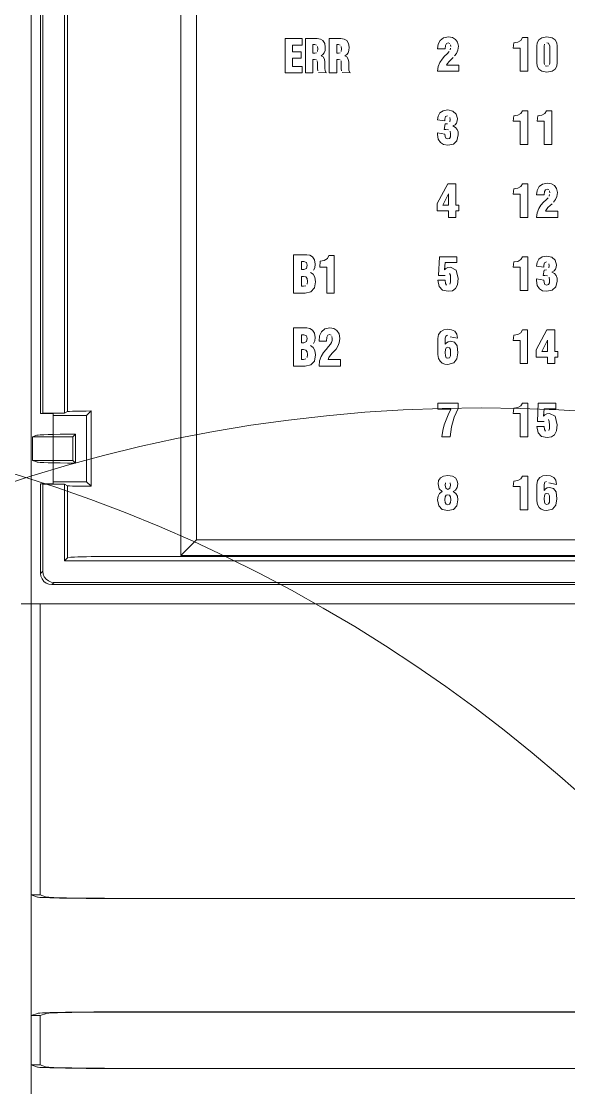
# Model space of a CAD drawing. Header units: millimetres. Extents: x -6000 to 26000, y -6000 to 26000.
# Drawn here: x 142.17 to 145.53, y -4537.93 to -4531.38 of the extents above; entities that cross this region are included whole.
import ezdxf

# ---------------------------------------------------------------- set-up
doc = ezdxf.new("R2010")
doc.units = ezdxf.units.MM
doc.header["$MEASUREMENT"] = 0
doc.layers.add('Чертеж и Рисунок_Ном._пера__7', color=7, linetype='Continuous', lineweight=15)

msp = doc.modelspace()

# ---------------------------------------------------------------- linework, layer by layer
at = {"layer": 'Чертеж и Рисунок_Ном._пера__7', "color": 7, "linetype": 'Continuous', "lineweight": 15}
for p, q in [((142.2324, -4534.9602), (142.2324, -4528.3644)), ((142.2324, -4534.9602), (142.2324, -4528.3647)), ((142.2903, -4529.2013), (142.2903, -4533.7919)), ((142.3037, -4529.2039), (142.3037, -4533.7892)), ((142.4363, -4533.7892), (142.4363, -4529.2039)), ((142.4555, -4529.2135), (142.4555, -4533.7796)), ((143.2474, -4530.6716), (143.2474, -4534.5664)), ((143.1511, -4534.6628), (143.1511, -4530.768)), ((142.4555, -4533.7796), (142.4363, -4533.7892)), ((142.5725, -4533.8041), (142.6004, -4533.7763)), ((142.6004, -4533.7763), (142.6004, -4534.2384)), ((142.3037, -4533.7892), (142.2903, -4533.7919)), ((142.3668, -4533.7919), (142.2903, -4533.7919)), ((142.4363, -4533.7892), (142.3037, -4533.7892)), ((142.3668, -4533.8041), (142.3668, -4533.7919)), ((142.5725, -4533.8041), (142.3668, -4533.8041)), ((142.3668, -4533.8041), (142.3668, -4534.2105)), ((142.5725, -4533.8041), (142.5725, -4534.2105)), ((142.2397, -4533.9346), (142.2675, -4533.9254)), ((142.2397, -4533.9346), (142.2397, -4534.08)), ((142.4888, -4533.9346), (142.2397, -4533.9346)), ((142.4888, -4533.9346), (142.5055, -4533.9179)), ((142.4888, -4533.9346), (142.4888, -4534.08)), ((142.5055, -4533.9179), (142.5055, -4534.0967)), ((142.2675, -4534.0893), (142.2397, -4534.08)), ((142.2397, -4534.08), (142.4888, -4534.08)), ((142.4888, -4534.08), (142.5055, -4534.0967)), ((142.2903, -4534.2228), (142.2903, -4534.7726)), ((142.3668, -4534.2228), (142.2903, -4534.2228)), ((142.3037, -4534.2255), (142.2903, -4534.2228)), ((142.4363, -4534.2255), (142.3037, -4534.2255)), ((142.3037, -4534.2255), (142.3037, -4534.7593)), ((142.5725, -4534.2105), (142.3668, -4534.2105)), ((142.3668, -4534.2105), (142.3668, -4534.2228)), ((142.4363, -4534.2255), (142.4555, -4534.235)), ((142.4363, -4534.2255), (142.4363, -4534.6959)), ((142.4555, -4534.235), (142.4555, -4534.6767)), ((142.6004, -4534.2384), (142.5725, -4534.2105)), ((143.1511, -4534.6628), (143.2474, -4534.5664)), ((143.2474, -4534.5664), (146.619, -4534.5664)), ((142.4363, -4534.6959), (142.4555, -4534.6767)), ((142.4363, -4534.6959), (147.43, -4534.6959)), ((147.2023, -4534.6696), (142.6641, -4534.6696)), ((146.7153, -4534.6628), (143.1511, -4534.6628)), ((142.2903, -4534.7726), (142.3037, -4534.7593)), ((142.3596, -4534.8419), (142.373, -4534.8285)), ((142.373, -4534.8285), (147.4934, -4534.8285)), ((147.5068, -4534.8419), (142.3596, -4534.8419)), ((142.1721, -4534.9602), (147.6943, -4534.9602)), ((142.2324, -4534.9602), (142.2675, -4534.9602)), ((142.2324, -4536.7466), (142.2324, -4534.9602)), ((142.8231, -4534.9602), (142.2675, -4534.9602)), ((142.2881, -4534.9602), (142.2881, -4536.7466)), ((147.0433, -4534.9602), (142.8231, -4534.9602)), ((142.8231, -4534.9602), (142.826, -4534.9602)), ((142.826, -4534.9602), (146.8575, -4534.9602)), ((142.2704, -4536.7593), (142.2324, -4536.7466)), ((142.2324, -4536.7466), (142.2881, -4536.7466)), ((142.2324, -4536.7466), (142.2324, -4537.4858)), ((142.3259, -4536.7592), (142.2881, -4536.7466)), ((147.1611, -4536.7675), (142.826, -4536.7675)), ((147.1611, -4536.7685), (142.826, -4536.7685)), ((142.2324, -4537.4858), (142.2704, -4537.4732)), ((142.2324, -4537.4858), (142.2881, -4537.4858)), ((142.2324, -4537.7899), (142.2324, -4537.4858)), ((142.3259, -4537.4732), (142.2881, -4537.4858)), ((142.2881, -4537.4858), (142.2881, -4537.7899)), ((142.826, -4537.464), (147.1611, -4537.464)), ((147.1611, -4537.4649), (142.826, -4537.4649)), ((142.2704, -4537.8025), (142.2324, -4537.7899)), ((142.2324, -4537.7899), (142.2324, -4538.5291)), ((142.2324, -4537.7899), (142.2881, -4537.7899)), ((142.3259, -4537.8025), (142.2881, -4537.7899)), ((147.1611, -4537.8107), (142.826, -4537.8107)), ((147.1611, -4537.8117), (142.826, -4537.8117))]:
    msp.add_line(p, q, dxfattribs=at)
at = {"layer": 'Чертеж и Рисунок_Ном._пера__7', "color": 7, "linetype": 'Continuous', "lineweight": 15, "flags": 128}
for points in [[(143.791, -4531.7014), (143.8967, -4531.7014), (143.8967, -4531.6614), (143.8365, -4531.6614), (143.8365, -4531.6116), (143.8904, -4531.6116), (143.8904, -4531.5716), (143.8365, -4531.5716), (143.8365, -4531.5301), (143.8967, -4531.5301), (143.8967, -4531.49), (143.791, -4531.49)], [(144.7893, -4532.3817), (144.7252, -4532.5031), (144.7252, -4532.5481), (144.7941, -4532.5481), (144.7941, -4532.5887), (144.8388, -4532.5887), (144.8388, -4532.5481), (144.8582, -4532.5481), (144.8582, -4532.5131), (144.8388, -4532.5131), (144.8388, -4532.3817)], [(144.7941, -4532.5131), (144.7596, -4532.5131), (144.7941, -4532.4442)], [(145.3968, -4533.2789), (145.3326, -4533.4002), (145.3326, -4533.4452), (145.4015, -4533.4452), (145.4015, -4533.4858), (145.4463, -4533.4858), (145.4463, -4533.4452), (145.4657, -4533.4452), (145.4657, -4533.4102), (145.4463, -4533.4102), (145.4463, -4533.2789)], [(145.4015, -4533.4102), (145.3671, -4533.4102), (145.4015, -4533.3413)]]:
    msp.add_lwpolyline(points, close=True, dxfattribs=at)
for points in [[(144.0077, -4531.4933), (143.988, -4531.49), (143.9164, -4531.49), (143.9164, -4531.7014), (143.9619, -4531.7014), (143.9619, -4531.619)], [(144.1537, -4531.4933), (144.1339, -4531.49), (144.0624, -4531.49), (144.0624, -4531.7014), (144.1079, -4531.7014), (144.1079, -4531.619)], [(144.7627, -4531.4861), (144.7421, -4531.5019)], [(144.793, -4531.4802), (144.7627, -4531.4861)], [(144.8177, -4531.4841), (144.793, -4531.4802)], [(144.8371, -4531.4954), (144.8177, -4531.4841)], [(145.2345, -4531.6916), (145.2798, -4531.6916), (145.2798, -4531.4846), (145.2474, -4531.4846), (145.238, -4531.5016)], [(145.3674, -4531.4851), (145.3482, -4531.4981)], [(145.3979, -4531.4802), (145.3674, -4531.4851)], [(145.4296, -4531.4851), (145.3979, -4531.4802)], [(145.4492, -4531.4982), (145.4296, -4531.4851)], [(143.9619, -4531.528), (143.9732, -4531.528), (143.9832, -4531.5307)], [(143.9833, -4531.5784), (143.9735, -4531.581), (143.9619, -4531.581), (143.9619, -4531.528)], [(143.9898, -4531.5392), (143.9922, -4531.5545), (143.9898, -4531.5698)], [(144.0235, -4531.5034), (144.0077, -4531.4933)], [(144.0339, -4531.52), (144.0235, -4531.5034)], [(144.0377, -4531.5433), (144.0339, -4531.52)], [(144.0362, -4531.5639), (144.0377, -4531.5433)], [(144.1079, -4531.528), (144.1192, -4531.528), (144.1292, -4531.5307)], [(144.1292, -4531.5784), (144.1195, -4531.581), (144.1079, -4531.581), (144.1079, -4531.528)], [(144.1357, -4531.5392), (144.1381, -4531.5545), (144.1358, -4531.5698)], [(144.1694, -4531.5034), (144.1537, -4531.4933)], [(144.1799, -4531.52), (144.1694, -4531.5034)], [(144.1836, -4531.5433), (144.1799, -4531.52)], [(144.1821, -4531.5639), (144.1836, -4531.5433)], [(144.7305, -4531.5251), (144.7268, -4531.5529), (144.7727, -4531.5529), (144.7747, -4531.5323), (144.7808, -4531.521)], [(144.7421, -4531.5019), (144.7305, -4531.5251)], [(144.7808, -4531.521), (144.791, -4531.5176)], [(144.791, -4531.5176), (144.8012, -4531.5204)], [(144.8069, -4531.5495), (144.8038, -4531.5606)], [(144.8063, -4531.5281), (144.8078, -4531.5397)], [(144.85, -4531.5135), (144.8371, -4531.4954)], [(144.8546, -4531.5379), (144.85, -4531.5135)], [(144.8515, -4531.5622), (144.8546, -4531.5379)], [(145.2194, -4531.5124), (145.1944, -4531.5161), (145.1912, -4531.5488), (145.2345, -4531.5488), (145.2345, -4531.6916)], [(145.238, -4531.5016), (145.2194, -4531.5124)], [(145.3381, -4531.5166), (145.3352, -4531.5382)], [(145.3352, -4531.5382), (145.3352, -4531.6377), (145.3381, -4531.6594), (145.3482, -4531.678)], [(145.3482, -4531.4981), (145.3381, -4531.5166)], [(145.3831, -4531.6506), (145.382, -4531.6389), (145.382, -4531.5373), (145.3831, -4531.5256)], [(145.3973, -4531.5158), (145.4079, -4531.5184)], [(145.4079, -4531.5184), (145.415, -4531.5373), (145.415, -4531.6389), (145.4134, -4531.6506)], [(145.459, -4531.5167), (145.4492, -4531.4982)], [(145.459, -4531.6593), (145.4618, -4531.6377), (145.4618, -4531.5382), (145.459, -4531.5167)], [(143.9619, -4531.619), (143.9719, -4531.619), (143.9829, -4531.6212)], [(144.0119, -4531.5969), (144.0234, -4531.5892)], [(144.0241, -4531.6037), (144.0119, -4531.5969)], [(144.0234, -4531.5892), (144.0314, -4531.5787)], [(144.0325, -4531.616), (144.0241, -4531.6037)], [(144.0314, -4531.5787), (144.0362, -4531.5639)], [(144.0368, -4531.6868), (144.0356, -4531.6749), (144.0356, -4531.6346), (144.0325, -4531.616)], [(144.1079, -4531.619), (144.1179, -4531.619), (144.1289, -4531.6212)], [(144.1579, -4531.5969), (144.1693, -4531.5892)], [(144.1701, -4531.6037), (144.1579, -4531.5969)], [(144.1693, -4531.5892), (144.1774, -4531.5787)], [(144.1784, -4531.616), (144.1701, -4531.6037)], [(144.1774, -4531.5787), (144.1821, -4531.5639)], [(144.1828, -4531.6868), (144.1815, -4531.6749), (144.1815, -4531.6346), (144.1784, -4531.616)], [(144.7541, -4531.616), (144.7403, -4531.637)], [(144.7698, -4531.5984), (144.7541, -4531.616)], [(144.7851, -4531.5834), (144.7698, -4531.5984)], [(144.798, -4531.5703), (144.7851, -4531.5834)], [(144.7971, -4531.6308), (144.8097, -4531.6185)], [(144.8097, -4531.6185), (144.8221, -4531.6071)], [(144.8316, -4531.5974), (144.8433, -4531.5813)], [(144.8433, -4531.5813), (144.8515, -4531.5622)], [(143.9886, -4531.628), (143.9901, -4531.6393), (143.9901, -4531.674), (143.991, -4531.6883)], [(143.9951, -4531.6979), (144.0437, -4531.7014), (144.0368, -4531.6868)], [(144.1345, -4531.628), (144.136, -4531.6393), (144.136, -4531.674), (144.137, -4531.6883)], [(144.141, -4531.6979), (144.1897, -4531.7014), (144.1828, -4531.6868)], [(144.7268, -4531.6916), (144.8581, -4531.6916), (144.8581, -4531.6536), (144.7821, -4531.6536), (144.7869, -4531.6428)], [(144.7305, -4531.662), (144.7268, -4531.6916)], [(144.7403, -4531.637), (144.7305, -4531.662)], [(144.7869, -4531.6428), (144.7971, -4531.6308)], [(145.3482, -4531.678), (145.3674, -4531.6911)], [(145.4079, -4531.6579), (145.3973, -4531.6604), (145.3876, -4531.6579)], [(145.4296, -4531.6911), (145.4492, -4531.6779)], [(145.4492, -4531.6779), (145.459, -4531.6593)], [(145.3674, -4531.6911), (145.3979, -4531.696)], [(145.3979, -4531.696), (145.4296, -4531.6911)], [(144.7413, -4531.9474), (144.7301, -4531.9669), (144.7265, -4531.99), (144.7712, -4531.9959)], [(144.7609, -4531.9338), (144.7413, -4531.9474)], [(144.7895, -4531.9288), (144.7609, -4531.9338)], [(144.8208, -4531.9355), (144.7895, -4531.9288)], [(144.8417, -4531.9538), (144.8208, -4531.9355)], [(145.238, -4531.9501), (145.2194, -4531.9609)], [(145.2345, -4532.1402), (145.2798, -4532.1402), (145.2798, -4531.9332), (145.2474, -4531.9332), (145.238, -4531.9501)], [(145.3855, -4531.9501), (145.3669, -4531.9609)], [(145.382, -4532.1402), (145.4273, -4532.1402), (145.4273, -4531.9332), (145.3949, -4531.9332), (145.3855, -4531.9501)], [(144.788, -4532.0134), (144.7736, -4532.0145), (144.7665, -4532.0477), (144.7768, -4532.0477), (144.7946, -4532.05)], [(144.7712, -4531.9959), (144.7712, -4531.9847), (144.776, -4531.9699)], [(144.776, -4531.9699), (144.7886, -4531.9644)], [(144.8029, -4531.9758), (144.8045, -4531.9865), (144.8029, -4532.0008)], [(144.8348, -4532.0192), (144.8438, -4532.0088)], [(144.8493, -4531.9815), (144.8417, -4531.9538)], [(144.8438, -4532.0088), (144.8481, -4531.996)], [(144.8481, -4531.996), (144.8493, -4531.9815)], [(145.2194, -4531.9609), (145.1944, -4531.9647), (145.1912, -4531.9974), (145.2345, -4531.9974), (145.2345, -4532.1402)], [(145.3669, -4531.9609), (145.3419, -4531.9647), (145.3387, -4531.9974), (145.382, -4531.9974), (145.382, -4532.1402)], [(144.7729, -4532.0912), (144.7712, -4532.0763), (144.7265, -4532.0683), (144.7265, -4532.0786), (144.7312, -4532.1083)], [(144.8069, -4532.0754), (144.8053, -4532.0936), (144.7997, -4532.1036)], [(144.8041, -4532.0584), (144.8069, -4532.0754)], [(144.8198, -4532.0262), (144.8348, -4532.0192)], [(144.8375, -4532.0358), (144.8198, -4532.0262)], [(144.8478, -4532.0479), (144.8375, -4532.0358)], [(144.8526, -4532.0631), (144.8478, -4532.0479)], [(144.8537, -4532.0822), (144.8526, -4532.0631)], [(144.7312, -4532.1083), (144.7441, -4532.1288)], [(144.7441, -4532.1288), (144.7639, -4532.1408)], [(144.7639, -4532.1408), (144.7889, -4532.1446)], [(144.7785, -4532.1023), (144.7729, -4532.0912)], [(144.7889, -4532.1066), (144.7785, -4532.1023)], [(144.7997, -4532.1036), (144.7889, -4532.1066)], [(144.7889, -4532.1446), (144.8237, -4532.1382)], [(144.8237, -4532.1382), (144.8458, -4532.118)], [(144.8458, -4532.118), (144.8537, -4532.0822)], [(145.238, -4532.3987), (145.2194, -4532.4095)], [(145.2345, -4532.5887), (145.2798, -4532.5887), (145.2798, -4532.3817), (145.2474, -4532.3817), (145.238, -4532.3987)], [(145.3496, -4532.399), (145.338, -4532.4222)], [(145.3702, -4532.3832), (145.3496, -4532.399)], [(145.4005, -4532.3773), (145.3702, -4532.3832)], [(145.4252, -4532.3812), (145.4005, -4532.3773)], [(145.4446, -4532.3925), (145.4252, -4532.3812)], [(145.4574, -4532.4106), (145.4446, -4532.3925)], [(145.2194, -4532.4095), (145.1944, -4532.4133), (145.1912, -4532.4459), (145.2345, -4532.4459), (145.2345, -4532.5887)], [(145.338, -4532.4222), (145.3343, -4532.4501), (145.3802, -4532.4501), (145.3822, -4532.4294), (145.3883, -4532.4181)], [(145.3883, -4532.4181), (145.3985, -4532.4147)], [(145.4055, -4532.4674), (145.3926, -4532.4805)], [(145.3985, -4532.4147), (145.4087, -4532.4175)], [(145.4144, -4532.4466), (145.4113, -4532.4577)], [(145.4138, -4532.4252), (145.4152, -4532.4368)], [(145.4508, -4532.4784), (145.459, -4532.4593)], [(145.4621, -4532.435), (145.4574, -4532.4106)], [(145.459, -4532.4593), (145.4621, -4532.435)], [(145.3478, -4532.5341), (145.338, -4532.5591)], [(145.3616, -4532.5132), (145.3478, -4532.5341)], [(145.3773, -4532.4955), (145.3616, -4532.5132)], [(145.3926, -4532.4805), (145.3773, -4532.4955)], [(145.3944, -4532.5399), (145.4045, -4532.5279)], [(145.4045, -4532.5279), (145.4172, -4532.5157)], [(145.4172, -4532.5157), (145.4296, -4532.5042)], [(145.4391, -4532.4945), (145.4508, -4532.4784)], [(145.3343, -4532.5887), (145.4656, -4532.5887), (145.4656, -4532.5508), (145.3896, -4532.5508), (145.3944, -4532.5399)], [(145.338, -4532.5591), (145.3343, -4532.5887)], [(143.9422, -4532.8201), (143.9236, -4532.8169), (143.8427, -4532.8169), (143.8427, -4533.0526)], [(143.8917, -4532.8592), (143.9066, -4532.8592), (143.922, -4532.865)], [(143.922, -4532.9015), (143.9066, -4532.9078), (143.8917, -4532.9078), (143.8917, -4532.8592)], [(143.922, -4532.865), (143.9266, -4532.8812)], [(143.9588, -4532.8305), (143.9422, -4532.8201)], [(143.9755, -4532.876), (143.9709, -4532.8489), (143.9588, -4532.8305)], [(144.0318, -4532.8527), (144.0069, -4532.8569), (144.0037, -4532.8934), (144.0468, -4532.8934), (144.0468, -4533.0526)], [(144.0468, -4533.0526), (144.092, -4533.0526), (144.092, -4532.8218), (144.0597, -4532.8218), (144.0503, -4532.8407), (144.0318, -4532.8527)], [(144.7739, -4532.8656), (144.846, -4532.8656), (144.846, -4532.8303), (144.7377, -4532.8303), (144.7318, -4532.9443), (144.7739, -4532.9443)], [(144.7785, -4532.9022), (144.7701, -4532.9104), (144.7739, -4532.8656)], [(145.2194, -4532.858), (145.1944, -4532.8618), (145.1912, -4532.8945), (145.2345, -4532.8945), (145.2345, -4533.0373)], [(145.238, -4532.8472), (145.2194, -4532.858)], [(145.2345, -4533.0373), (145.2798, -4533.0373), (145.2798, -4532.8303), (145.2474, -4532.8303), (145.238, -4532.8472)], [(145.3488, -4532.8445), (145.3376, -4532.864), (145.334, -4532.8871), (145.3787, -4532.893)], [(145.3684, -4532.8309), (145.3488, -4532.8445)], [(145.397, -4532.8259), (145.3684, -4532.8309)], [(145.3787, -4532.893), (145.3787, -4532.8818), (145.3834, -4532.867)], [(145.3834, -4532.867), (145.3961, -4532.8615)], [(145.4283, -4532.8326), (145.397, -4532.8259)], [(145.4492, -4532.8509), (145.4283, -4532.8326)], [(145.4568, -4532.8786), (145.4492, -4532.8509)], [(143.9266, -4532.8812), (143.922, -4532.9015)], [(143.9635, -4532.9375), (143.9468, -4532.9259)], [(143.9654, -4532.912), (143.9726, -4532.897)], [(143.9726, -4532.897), (143.9755, -4532.876)], [(144.8063, -4532.8939), (144.7898, -4532.8962), (144.7785, -4532.9022)], [(144.7998, -4532.9321), (144.8052, -4532.9434)], [(144.8417, -4532.9116), (144.8063, -4532.8939)], [(144.8497, -4533.0011), (144.8537, -4532.9637), (144.8417, -4532.9116)], [(145.3955, -4532.9105), (145.3811, -4532.9116), (145.374, -4532.9448), (145.3843, -4532.9448), (145.402, -4532.9471)], [(145.4104, -4532.8729), (145.412, -4532.8836), (145.4104, -4532.8979)], [(145.4273, -4532.9233), (145.4423, -4532.9163)], [(145.445, -4532.933), (145.4273, -4532.9233)], [(145.4423, -4532.9163), (145.4513, -4532.9059)], [(145.4513, -4532.9059), (145.4556, -4532.8931)], [(145.4556, -4532.8931), (145.4568, -4532.8786)], [(143.8917, -4532.9502), (143.9043, -4532.9502), (143.9183, -4532.9537)], [(143.918, -4533.0073), (143.9031, -4533.0103), (143.8917, -4533.0103), (143.8917, -4532.9502)], [(143.9183, -4532.9537), (143.9256, -4532.964)], [(143.9256, -4532.964), (143.9277, -4532.9807)], [(143.9277, -4532.9807), (143.9256, -4532.9978)], [(143.974, -4532.9556), (143.9635, -4532.9375)], [(143.9705, -4533.0206), (143.9776, -4532.983), (143.974, -4532.9556)], [(144.7758, -4532.9933), (144.7739, -4532.9737), (144.7294, -4532.9737), (144.7359, -4533.0128)], [(144.7813, -4533.0035), (144.7758, -4532.9933)], [(144.8059, -4532.9859), (144.8031, -4532.9984)], [(144.8052, -4532.9434), (144.8069, -4532.9654), (144.8059, -4532.9859)], [(145.3804, -4532.9883), (145.3787, -4532.9734), (145.334, -4532.9654), (145.334, -4532.9757), (145.3386, -4533.0054)], [(145.3859, -4532.9994), (145.3804, -4532.9883)], [(145.4144, -4532.9725), (145.4128, -4532.9907), (145.4072, -4533.0007)], [(145.4116, -4532.9555), (145.4144, -4532.9725)], [(145.4553, -4532.945), (145.445, -4532.933)], [(145.4533, -4533.0151), (145.4612, -4532.9793)], [(145.46, -4532.9603), (145.4553, -4532.945)], [(145.4612, -4532.9793), (145.46, -4532.9603)], [(143.8427, -4533.0526), (143.9134, -4533.0526), (143.9492, -4533.0444)], [(143.9492, -4533.0444), (143.9705, -4533.0206)], [(144.7359, -4533.0128), (144.7563, -4533.0348)], [(144.7563, -4533.0348), (144.7921, -4533.0417)], [(144.7921, -4533.0417), (144.8185, -4533.0379)], [(144.8185, -4533.0379), (144.8378, -4533.0251)], [(144.8378, -4533.0251), (144.8497, -4533.0011)], [(145.3386, -4533.0054), (145.3516, -4533.0259)], [(145.3516, -4533.0259), (145.3714, -4533.0379)], [(145.3714, -4533.0379), (145.3964, -4533.0417)], [(145.3964, -4533.0037), (145.3859, -4532.9994)], [(145.4072, -4533.0007), (145.3964, -4533.0037)], [(145.3964, -4533.0417), (145.4311, -4533.0353)], [(145.4311, -4533.0353), (145.4533, -4533.0151)], [(143.9422, -4533.2693), (143.9236, -4533.266), (143.8427, -4533.266), (143.8427, -4533.5018)], [(143.8917, -4533.3084), (143.9066, -4533.3084), (143.922, -4533.3142)], [(143.922, -4533.3507), (143.9066, -4533.357), (143.8917, -4533.357), (143.8917, -4533.3084)], [(143.922, -4533.3142), (143.9266, -4533.3304)], [(143.9588, -4533.2797), (143.9422, -4533.2693)], [(143.9755, -4533.3251), (143.9709, -4533.298), (143.9588, -4533.2797)], [(143.9726, -4533.3461), (143.9755, -4533.3251)], [(144.003, -4533.316), (143.9993, -4533.3471), (144.0451, -4533.3471), (144.047, -4533.3241)], [(144.0146, -4533.2902), (144.003, -4533.316)], [(144.0351, -4533.2725), (144.0146, -4533.2902)], [(144.0653, -4533.266), (144.0351, -4533.2725)], [(144.047, -4533.3241), (144.0531, -4533.3115)], [(144.0531, -4533.3115), (144.0632, -4533.3077)], [(144.0632, -4533.3077), (144.0735, -4533.3108)], [(144.0898, -4533.2703), (144.0653, -4533.266)], [(144.0785, -4533.3194), (144.08, -4533.3323)], [(144.1092, -4533.2829), (144.0898, -4533.2703)], [(144.122, -4533.3031), (144.1092, -4533.2829)], [(144.1266, -4533.3304), (144.122, -4533.3031)], [(144.7335, -4533.3062), (144.7288, -4533.3321), (144.7288, -4533.4296), (144.7324, -4533.4539)], [(144.7463, -4533.2883), (144.7335, -4533.3062)], [(144.7886, -4533.2744), (144.7653, -4533.2778), (144.7463, -4533.2883)], [(144.7736, -4533.3663), (144.7736, -4533.3301), (144.7772, -4533.3162)], [(144.7772, -4533.3162), (144.7886, -4533.3113)], [(144.8132, -4533.2775), (144.7886, -4533.2744)], [(144.8032, -4533.3204), (144.8499, -4533.3301), (144.8453, -4533.3045)], [(144.8326, -4533.2873), (144.8132, -4533.2775)], [(144.8453, -4533.3045), (144.8326, -4533.2873)], [(145.2192, -4533.3066), (145.1943, -4533.3104), (145.191, -4533.343), (145.2343, -4533.343), (145.2343, -4533.4858)], [(145.2378, -4533.2958), (145.2192, -4533.3066)], [(145.2343, -4533.4858), (145.2797, -4533.4858), (145.2797, -4533.2789), (145.2473, -4533.2789), (145.2378, -4533.2958)], [(143.9266, -4533.3304), (143.922, -4533.3507)], [(143.9635, -4533.3866), (143.9468, -4533.375)], [(143.974, -4533.4048), (143.9635, -4533.3866)], [(143.9654, -4533.3611), (143.9726, -4533.3461)], [(144.0574, -4533.3811), (144.0421, -4533.3979)], [(144.0703, -4533.3665), (144.0574, -4533.3811)], [(144.08, -4533.3323), (144.0791, -4533.3432), (144.076, -4533.3556), (144.0703, -4533.3665)], [(144.1037, -4533.3967), (144.1154, -4533.3788)], [(144.1154, -4533.3788), (144.1235, -4533.3575), (144.1266, -4533.3304)], [(144.7923, -4533.3508), (144.7814, -4533.3572), (144.7736, -4533.3663)], [(144.7736, -4533.4164), (144.7748, -4533.3991), (144.7796, -4533.3883), (144.7898, -4533.3846), (144.8002, -4533.3883)], [(144.8069, -4533.3483), (144.7923, -4533.3508)], [(144.8002, -4533.3883), (144.8054, -4533.3993)], [(144.8311, -4533.3548), (144.8069, -4533.3483)], [(144.8463, -4533.3755), (144.8311, -4533.3548)], [(144.8455, -4533.457), (144.8516, -4533.419), (144.8463, -4533.3755)], [(143.8917, -4533.3993), (143.9043, -4533.3993), (143.9183, -4533.4029)], [(143.918, -4533.4565), (143.9031, -4533.4594), (143.8917, -4533.4594), (143.8917, -4533.3993)], [(143.9183, -4533.4029), (143.9256, -4533.4132)], [(143.9256, -4533.4132), (143.9277, -4533.4299)], [(143.9277, -4533.4299), (143.9256, -4533.447)], [(143.9705, -4533.4698), (143.9776, -4533.4322), (143.974, -4533.4048)], [(143.9993, -4533.5018), (144.1301, -4533.5018), (144.1301, -4533.4594), (144.0544, -4533.4594), (144.0592, -4533.4473)], [(144.0128, -4533.4409), (144.003, -4533.4687)], [(144.0265, -4533.4175), (144.0128, -4533.4409)], [(144.0421, -4533.3979), (144.0265, -4533.4175)], [(144.0592, -4533.4473), (144.0693, -4533.4339)], [(144.0693, -4533.4339), (144.0819, -4533.4203), (144.0943, -4533.4075)], [(144.0943, -4533.4075), (144.1037, -4533.3967)], [(144.7324, -4533.4539), (144.742, -4533.4712)], [(144.7749, -4533.438), (144.7736, -4533.4164)], [(144.7797, -4533.4493), (144.7749, -4533.438)], [(144.7898, -4533.4526), (144.7797, -4533.4493)], [(144.8004, -4533.4495), (144.7898, -4533.4526)], [(144.8055, -4533.4385), (144.8004, -4533.4495)], [(144.8054, -4533.3993), (144.8069, -4533.4167)], [(144.8069, -4533.4167), (144.8055, -4533.4385)], [(143.8427, -4533.5018), (143.9134, -4533.5018), (143.9492, -4533.4935)], [(143.9492, -4533.4935), (143.9705, -4533.4698)], [(144.003, -4533.4687), (143.9993, -4533.5018)], [(144.742, -4533.4712), (144.7559, -4533.4824), (144.7724, -4533.4884), (144.7898, -4533.4902)], [(144.7898, -4533.4902), (144.8257, -4533.4815)], [(144.8257, -4533.4815), (144.8455, -4533.457)], [(142.4555, -4533.7796), (142.4675, -4533.7785), (142.4857, -4533.7779), (142.4977, -4533.7775), (142.5114, -4533.7773), (142.5267, -4533.777), (142.5434, -4533.7768), (142.5708, -4533.7765), (142.6004, -4533.7763)], [(144.8291, -4533.8142), (144.8531, -4533.7619), (144.8531, -4533.7274), (144.7283, -4533.7274), (144.7283, -4533.7654), (144.808, -4533.7654), (144.7922, -4533.7993)], [(145.2194, -4533.7551), (145.1944, -4533.7589), (145.1912, -4533.7916), (145.2345, -4533.7916), (145.2345, -4533.9344)], [(145.238, -4533.7443), (145.2194, -4533.7551)], [(145.2345, -4533.9344), (145.2798, -4533.9344), (145.2798, -4533.7274), (145.2474, -4533.7274), (145.238, -4533.7443)], [(145.3814, -4533.7627), (145.4535, -4533.7627), (145.4535, -4533.7274), (145.3452, -4533.7274), (145.3393, -4533.8414), (145.3814, -4533.8414)], [(145.3859, -4533.7993), (145.3776, -4533.8075), (145.3814, -4533.7627)], [(144.779, -4533.8307), (144.7683, -4533.8619)], [(144.7922, -4533.7993), (144.779, -4533.8307)], [(144.8121, -4533.8726), (144.8291, -4533.8142)], [(145.4138, -4533.791), (145.3973, -4533.7933), (145.3859, -4533.7993)], [(145.4073, -4533.8292), (145.4127, -4533.8405)], [(145.4127, -4533.8405), (145.4144, -4533.8626), (145.4134, -4533.883)], [(145.4492, -4533.8087), (145.4138, -4533.791)], [(145.4572, -4533.8982), (145.4612, -4533.8608), (145.4492, -4533.8087)], [(144.7599, -4533.8957), (144.7539, -4533.9344), (144.8036, -4533.9344)], [(144.7683, -4533.8619), (144.7599, -4533.8957)], [(144.8036, -4533.9344), (144.8121, -4533.8726)], [(145.3833, -4533.8904), (145.3814, -4533.8708), (145.3369, -4533.8708), (145.3434, -4533.9099)], [(145.3434, -4533.9099), (145.3638, -4533.9319)], [(145.3888, -4533.9006), (145.3833, -4533.8904)], [(145.4134, -4533.883), (145.4106, -4533.8955)], [(145.4453, -4533.9222), (145.4572, -4533.8982)], [(145.3638, -4533.9319), (145.3996, -4533.9388)], [(145.3996, -4533.9388), (145.426, -4533.935)], [(145.426, -4533.935), (145.4453, -4533.9222)], [(144.7635, -4534.1757), (144.7447, -4534.1871), (144.7335, -4534.2037)], [(144.7898, -4534.1716), (144.7635, -4534.1757)], [(144.8179, -4534.1758), (144.7898, -4534.1716)], [(144.8366, -4534.1873), (144.8179, -4534.1758)], [(145.3961, -4534.1716), (145.3727, -4534.1749), (145.3538, -4534.1854)], [(145.4207, -4534.1746), (145.3961, -4534.1716)], [(145.4401, -4534.1844), (145.4207, -4534.1746)], [(142.4555, -4534.235), (142.4675, -4534.2361), (142.4857, -4534.2368), (142.4977, -4534.2371), (142.5114, -4534.2374), (142.5267, -4534.2377), (142.5434, -4534.2379), (142.5708, -4534.2382), (142.6004, -4534.2384)], [(144.7335, -4534.2037), (144.7297, -4534.224), (144.7359, -4534.2549)], [(144.7775, -4534.2509), (144.7733, -4534.2319), (144.7752, -4534.2175)], [(144.8047, -4534.2175), (144.8066, -4534.2319), (144.8024, -4534.2509)], [(144.8469, -4534.204), (144.8366, -4534.1873)], [(144.8465, -4534.2464), (144.8502, -4534.224)], [(144.8502, -4534.224), (144.8469, -4534.204)], [(145.2194, -4534.2037), (145.1944, -4534.2075), (145.1912, -4534.2402), (145.2345, -4534.2402), (145.2345, -4534.383)], [(145.238, -4534.1929), (145.2194, -4534.2037)], [(145.2345, -4534.383), (145.2798, -4534.383), (145.2798, -4534.176), (145.2474, -4534.176), (145.238, -4534.1929)], [(145.341, -4534.2034), (145.3363, -4534.2293), (145.3363, -4534.3267), (145.3399, -4534.351)], [(145.3538, -4534.1854), (145.341, -4534.2034)], [(145.3811, -4534.2634), (145.3811, -4534.2272), (145.3847, -4534.2133)], [(145.3847, -4534.2133), (145.3961, -4534.2084)], [(145.4107, -4534.2175), (145.4573, -4534.2272), (145.4528, -4534.2016)], [(145.4528, -4534.2016), (145.4401, -4534.1844)], [(144.7305, -4534.2986), (144.7274, -4534.322), (144.7344, -4534.359)], [(144.7545, -4534.2711), (144.7396, -4534.2823), (144.7305, -4534.2986)], [(144.7359, -4534.2549), (144.7545, -4534.2711)], [(144.7721, -4534.3214), (144.7736, -4534.3033)], [(144.7736, -4534.3033), (144.779, -4534.2935), (144.7898, -4534.2905)], [(144.8024, -4534.2509), (144.7898, -4534.2572), (144.7775, -4534.2509)], [(144.7898, -4534.2905), (144.8004, -4534.2936)], [(144.8004, -4534.2936), (144.8059, -4534.3035), (144.8075, -4534.3214)], [(144.8234, -4534.2711), (144.837, -4534.2622)], [(144.839, -4534.2822), (144.8234, -4534.2711)], [(144.837, -4534.2622), (144.8465, -4534.2464)], [(144.8488, -4534.2985), (144.839, -4534.2822)], [(144.8452, -4534.3588), (144.8522, -4534.3214), (144.8488, -4534.2985)], [(145.3998, -4534.2479), (145.3889, -4534.2543), (145.3811, -4534.2634)], [(145.3811, -4534.3135), (145.3823, -4534.2962), (145.3871, -4534.2854), (145.3973, -4534.2817), (145.4077, -4534.2855)], [(145.4144, -4534.2455), (145.3998, -4534.2479)], [(145.4077, -4534.2855), (145.4129, -4534.2964)], [(145.4129, -4534.2964), (145.4144, -4534.3138)], [(145.4386, -4534.2519), (145.4144, -4534.2455)], [(145.4538, -4534.2726), (145.4386, -4534.2519)], [(145.453, -4534.3541), (145.4591, -4534.3161), (145.4538, -4534.2726)], [(144.7344, -4534.359), (144.7553, -4534.3804)], [(144.7736, -4534.3386), (144.7721, -4534.3214)], [(144.779, -4534.3487), (144.7736, -4534.3386)], [(144.8006, -4534.3487), (144.7898, -4534.352), (144.779, -4534.3487)], [(144.806, -4534.3386), (144.8006, -4534.3487)], [(144.8075, -4534.3214), (144.806, -4534.3386)], [(144.8243, -4534.3804), (144.8452, -4534.3588)], [(145.3399, -4534.351), (145.3495, -4534.3683)], [(145.3495, -4534.3683), (145.3634, -4534.3795), (145.3799, -4534.3856), (145.3973, -4534.3874)], [(145.3824, -4534.3352), (145.3811, -4534.3135)], [(145.3872, -4534.3464), (145.3824, -4534.3352)], [(145.3973, -4534.3497), (145.3872, -4534.3464)], [(145.4079, -4534.3466), (145.3973, -4534.3497)], [(145.413, -4534.3356), (145.4079, -4534.3466)], [(145.4144, -4534.3138), (145.413, -4534.3356)], [(145.4332, -4534.3786), (145.453, -4534.3541)], [(144.7553, -4534.3804), (144.7898, -4534.3874)], [(144.7898, -4534.3874), (144.8243, -4534.3804)], [(145.3973, -4534.3874), (145.4332, -4534.3786)], [(142.6641, -4534.6696), (142.6321, -4534.6697), (142.601, -4534.67), (142.5713, -4534.6704), (142.5438, -4534.671), (142.5191, -4534.6717), (142.4979, -4534.6725), (142.4858, -4534.6731), (142.4757, -4534.6738), (142.4614, -4534.6752)], [(142.373, -4534.8285), (142.355, -4534.8262), (142.3383, -4534.8193), (142.3239, -4534.8083), (142.3129, -4534.7939), (142.306, -4534.7772), (142.3037, -4534.7593)], [(142.2903, -4534.7726), (142.2926, -4534.7906), (142.2996, -4534.8073), (142.3106, -4534.8217), (142.3249, -4534.8327), (142.3416, -4534.8396), (142.3596, -4534.8419)]]:
    msp.add_lwpolyline(points, dxfattribs=at)
at = {"layer": 'Чертеж и Рисунок_Ном._пера__7', "color": 7, "linetype": 'Continuous', "lineweight": 15}
for centre in [(133.8283, -4543.028), (139.4109, -4543.028), (144.9935, -4543.028)]:
    msp.add_circle(centre, 9.2708, dxfattribs=at)
for centre, major_axis, start_param, end_param in [((142.8231, -4533.9259), (0.5564, 0), 2.178367, 3.089233), ((142.8231, -4534.0888), (0.5564, 0), 3.193953, 4.104819), ((142.826, -4536.7588), (0.5564, 0), 3.193953, 4.712389), ((142.826, -4536.7588), (-0.5008, 0), 0.05236, 1.570796), ((142.826, -4537.4737), (0.5564, 0), 1.570796, 3.089233), ((142.826, -4537.4737), (-0.5008, 0), 4.712389, 6.230825), ((142.826, -4537.802), (0.5564, 0), 3.193953, 4.712389), ((142.826, -4537.802), (-0.5008, 0), 0.05236, 1.570796)]:
    msp.add_ellipse(centre, major_axis=major_axis, ratio=0.017455, start_param=start_param, end_param=end_param, dxfattribs=at)

doc.saveas('drawing.dxf')
